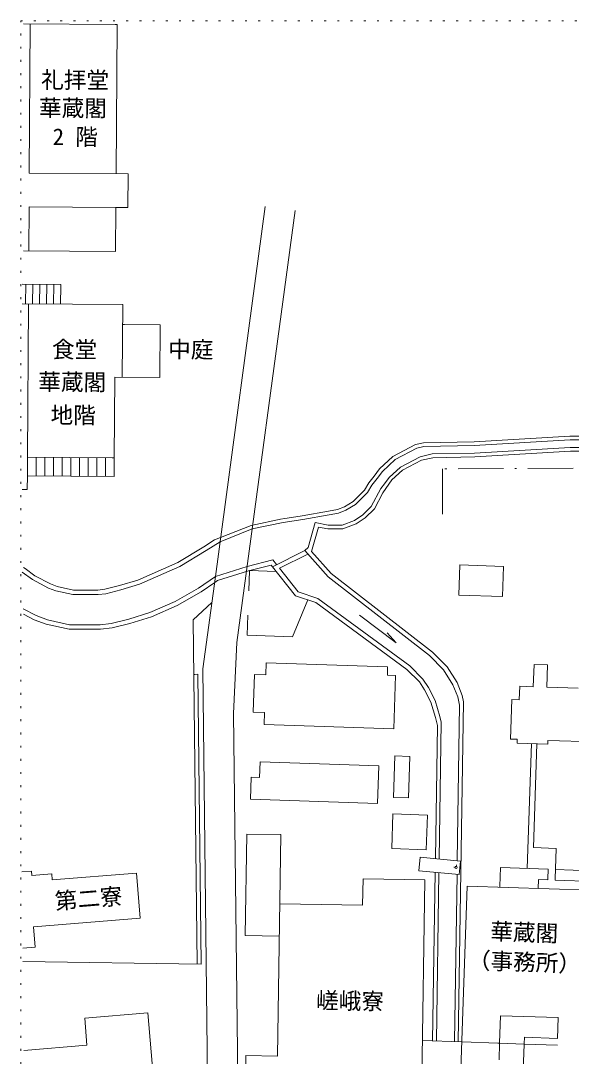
# Model space of a CAD drawing. Units: millimetres, scale not verified. Extents: x 12376 to 409389, y 16384 to 280842.
# Drawn here: x 12376 to 85390, y 143414 to 280842 of the extents above; entities that cross this region are included whole.
import ezdxf
from ezdxf.enums import TextEntityAlignment as Align

# ---------------------------------------------------------------- set-up
doc = ezdxf.new("R2010")
doc.units = ezdxf.units.MM
doc.header["$LTSCALE"] = 1000
for name, pattern in [('DASHED', [7.5, 6, -1.5]), ('DASHED_DOTTED', [9.25, 6, -1.5, 0.25, -1.5]), ('DOTTED', [1.75, 0.25, -1.5])]:
    doc.linetypes.add(name, pattern=pattern)
doc.layers.add('1-0', color=3, linetype='Continuous', lineweight=13)
doc.layers.add('1-1', color=3, linetype='Continuous', lineweight=13)
doc.styles.add('ＭＳ ゴシック', font='')
doc.styles.get('ＭＳ ゴシック').set_extended_font_data('MS Gothic')

msp = doc.modelspace()

# ---------------------------------------------------------------- linework, layer by layer
at = {"layer": '1-0', "color": 4, "linetype": 'DOTTED'}
for p, q in [((12376, 16384), (12376, 280842)), ((12376, 280842), (409389, 280842))]:
    msp.add_line(p, q, dxfattribs=at)
at = {"layer": '1-0'}
for p, q in [((57293, 201955), (62157, 198277)), ((62157, 198277), (60984, 199601))]:
    msp.add_line(p, q, dxfattribs=at)
at = {"layer": '1-0', "color": 2, "linetype": 'DOTTED'}
for p, q in [((69803, 168510), (70396, 168454)), ((70148, 168827), (70086, 168170))]:
    msp.add_line(p, q, dxfattribs=at)
at = {"layer": '1-0', "color": 4}
msp.add_circle((70115, 168480), 150, dxfattribs=at)
at = {"layer": '1-1', "color": 6}
for p, q in [((12743, 280432), (24893, 280354)), ((13516, 260627), (13645, 280432)), ((25144, 280352), (24893, 280354)), ((25144, 280352), (25016, 260545)), ((13516, 260627), (26616, 260542)), ((26587, 256042), (26616, 260542)), ((13487, 256127), (13449, 250284)), ((13487, 256127), (24987, 256053)), ((24949, 250203), (24987, 256053)), ((24987, 256053), (26587, 256042)), ((24949, 250203), (12724, 250282)), ((17676, 245850), (12577, 245883)), ((13048, 245869), (13031, 243301)), ((13974, 245878), (13957, 243290)), ((14899, 245874), (14882, 243280)), ((15825, 245860), (15808, 243270)), ((16750, 245846), (16733, 243260)), ((17674, 245628), (17659, 243250)), ((17676, 245850), (17674, 245628)), ((25904, 243196), (12578, 243283)), ((13404, 243262), (13272, 222912)), ((25904, 243196), (25841, 233527)), ((26138, 240525), (25866, 240527)), ((30886, 240494), (26138, 240525)), ((30841, 233494), (30886, 240494)), ((24841, 233533), (24772, 222828)), ((24841, 233533), (30841, 233494)), ((13272, 222912), (13256, 220431)), ((24520, 222851), (13277, 222923)), ((14406, 220422), (14422, 222904)), ((15556, 220414), (15572, 222896)), ((16706, 220406), (16722, 222887)), ((17856, 220398), (17872, 222879)), ((19006, 220390), (19022, 222870)), ((20156, 220382), (20172, 222862)), ((21306, 220373), (21322, 222853)), ((22456, 220365), (22472, 222845)), ((23605, 220357), (23622, 222836)), ((24520, 222851), (24770, 222849)), ((24755, 220349), (24772, 222828)), ((13244, 218623), (13256, 220431)), ((24755, 220349), (13255, 220423)), ((13244, 218623), (12579, 218628)), ((42625, 205166), (42717, 207867)), ((48417, 199078), (50446, 204003)), ((42425, 199282), (42516, 201952)), ((42425, 199282), (48417, 199078)), ((65345, 169828), (65178, 168036)), ((65345, 169828), (70697, 169330)), ((70697, 169330), (70530, 167538)), ((12507, 167883), (13813, 167991)), ((13863, 167393), (13813, 167991)), ((27716, 167735), (16566, 166814)), ((27716, 167735), (28210, 161755)), ((65178, 168036), (70530, 167538)), ((13863, 167393), (16501, 167611)), ((16566, 166814), (16501, 167611)), ((28210, 161755), (14082, 160588)), ((14303, 157917), (14082, 160588)), ((14303, 157917), (12647, 157781)), ((29249, 149167), (20867, 148474)), ((21163, 144887), (20867, 148474)), ((31843, 117772), (29249, 149167)), ((12785, 144194), (21163, 144887)), ((21163, 144887), (21159, 144935))]:
    msp.add_line(p, q, dxfattribs=at)
at = {"layer": '1-1'}
for p, q in [((44808, 256207), (38194, 207099)), ((48772, 255674), (41049, 198329)), ((85215, 225720), (72503, 224972)), ((88775, 225720), (85215, 225720)), ((65791, 224823), (72503, 224972)), ((65854, 224324), (72523, 224472)), ((85230, 225220), (72523, 224472)), ((85259, 224220), (72564, 223473)), ((88765, 225220), (85230, 225220)), ((88744, 224220), (85259, 224220)), ((65345, 222975), (62731, 221606)), ((66963, 223348), (65345, 222975)), ((67025, 222850), (65520, 222502)), ((72564, 223473), (66963, 223348)), ((72584, 222973), (67025, 222850)), ((85274, 223720), (72584, 222973)), ((88734, 223720), (85274, 223720)), ((62731, 221606), (61237, 220237)), ((65520, 222502), (63021, 221193)), ((61614, 219904), (60394, 218196)), ((61237, 220237), (60615, 219366)), ((63021, 221193), (61614, 219904)), ((60117, 218743), (58872, 216378)), ((60615, 219366), (60117, 218743)), ((60394, 218196), (59279, 216078)), ((58872, 216378), (57752, 215258)), ((59279, 216078), (58071, 214870)), ((56632, 214511), (55014, 213889)), ((57752, 215258), (56632, 214511)), ((58071, 214870), (56863, 214065)), ((50483, 210928), (51404, 214262)), ((50958, 210396), (51858, 213653)), ((53083, 213389), (55107, 213389)), ((55014, 213889), (53147, 213889)), ((56863, 214065), (55107, 213389)), ((36651, 211039), (38072, 211932)), ((38816, 211691), (36966, 210528)), ((38072, 211932), (38869, 212251)), ((33203, 208946), (36651, 211039)), ((36966, 210528), (33481, 208413)), ((50035, 210529), (50483, 210928)), ((53147, 207043), (50035, 210529)), ((53558, 207484), (50958, 210396)), ((27921, 206612), (33203, 208946)), ((42407, 208413), (45803, 209284)), ((45803, 209284), (46297, 208663)), ((13940, 206670), (12571, 207666)), ((12756, 208297), (12943, 208138)), ((12943, 208138), (14259, 207180)), ((33481, 208413), (28129, 206048)), ((45576, 208606), (42572, 207835)), ((48805, 204539), (45576, 208606)), ((46682, 208177), (49164, 205052)), ((70598, 208627), (70462, 204629)), ((76395, 208429), (70598, 208627)), ((76259, 204431), (76395, 208429)), ((16056, 205550), (13940, 206670)), ((14259, 207180), (16303, 206098)), ((25481, 205880), (27921, 206612)), ((35971, 205550), (38199, 207082)), ((38100, 206286), (36290, 205042)), ((38194, 207099), (36543, 194845)), ((53147, 207043), (66589, 196588)), ((66987, 197039), (53558, 207484)), ((17052, 205176), (16056, 205550)), ((16303, 206098), (17223, 205753)), ((19292, 204679), (17052, 205176)), ((17223, 205753), (19358, 205279)), ((19358, 205279), (22615, 205279)), ((22615, 205279), (23538, 205394)), ((23649, 204803), (22653, 204679)), ((23538, 205394), (25481, 205880)), ((25640, 205301), (23649, 204803)), ((28129, 206048), (25640, 205301)), ((32863, 203766), (35971, 205550)), ((36290, 205042), (33135, 203230)), ((49164, 205052), (51778, 204181)), ((22653, 204679), (19292, 204679)), ((29518, 202288), (32863, 203766)), ((35264, 201355), (37713, 203626)), ((51499, 203641), (48805, 204539)), ((63583, 194763), (51499, 203641)), ((51778, 204181), (63975, 195219)), ((76259, 204431), (70462, 204629)), ((14411, 201895), (12707, 202797)), ((14165, 201346), (12759, 202090)), ((29518, 202288), (26700, 201443)), ((33135, 203230), (29726, 201724)), ((15739, 200756), (14165, 201346)), ((15910, 201333), (14411, 201895)), ((18787, 200079), (15739, 200756)), ((18853, 200679), (15910, 201333)), ((22902, 200679), (18853, 200679)), ((24384, 200864), (22902, 200679)), ((26700, 201443), (24384, 200864)), ((26859, 200864), (24495, 200273)), ((29726, 201724), (26859, 200864)), ((35264, 201355), (35787, 155636)), ((22939, 200079), (18787, 200079)), ((24495, 200273), (22939, 200079)), ((41049, 198329), (40612, 188883)), ((66589, 196588), (68456, 194721)), ((68929, 195097), (66987, 197039)), ((44889, 194042), (44944, 195641)), ((61034, 195093), (44944, 195641)), ((63975, 195219), (65718, 193477)), ((80351, 192458), (80451, 195406)), ((82250, 195344), (80451, 195406)), ((82150, 192397), (82250, 195344)), ((35473, 194099), (35348, 194098)), ((35850, 194103), (35473, 194099)), ((35850, 194103), (36290, 155629)), ((36543, 194845), (38362, 35732)), ((43220, 189096), (43390, 194093)), ((43390, 194093), (44889, 194042)), ((60997, 193994), (61034, 195093)), ((62096, 193956), (60997, 193994)), ((61855, 186860), (62096, 193956)), ((65252, 193094), (63583, 194763)), ((68456, 194721), (69701, 192730)), ((70240, 192999), (68929, 195097)), ((65945, 192055), (65252, 193094)), ((65718, 193477), (66465, 192356)), ((69701, 192730), (70323, 191112)), ((70899, 191286), (70240, 192999)), ((78552, 192520), (78490, 190721)), ((80351, 192458), (78552, 192520)), ((66775, 190393), (65945, 192055)), ((66465, 192356), (67336, 190614)), ((70572, 189992), (70323, 191112)), ((71079, 190474), (70899, 191286)), ((82150, 192397), (86322, 192255)), ((67375, 188357), (66775, 190393)), ((67336, 190614), (67958, 188498)), ((77312, 185509), (77491, 190755)), ((78490, 190721), (77491, 190755)), ((41599, 102478), (40612, 188883)), ((44719, 189045), (43220, 189096)), ((44665, 187446), (44719, 189045)), ((67631, 187292), (67375, 188357)), ((68138, 187749), (67957, 188499)), ((61855, 186860), (44665, 187446)), ((78212, 185479), (77312, 185509)), ((78212, 185479), (78195, 184973)), ((82266, 184834), (78195, 184973)), ((80094, 184908), (79529, 168332)), ((80374, 171106), (80843, 184883)), ((82266, 184834), (82272, 185013)), ((82283, 185334), (82272, 185013)), ((94698, 184911), (82283, 185334)), ((61801, 177776), (61988, 183273)), ((63987, 183204), (61988, 183273)), ((63800, 177708), (63987, 183204)), ((44046, 180413), (44117, 182512)), ((59871, 181976), (44117, 182512)), ((59701, 176979), (59871, 181976)), ((42848, 177552), (42946, 180451)), ((44046, 180413), (42946, 180451)), ((42848, 177552), (59701, 176979)), ((61570, 170985), (61727, 175582)), ((66324, 175425), (61727, 175582)), ((66167, 170828), (66324, 175425)), ((66167, 170828), (61570, 170985)), ((80374, 171106), (83405, 171003)), ((83405, 171003), (83268, 166965)), ((76009, 168453), (75924, 165970)), ((82315, 168238), (76009, 168453)), ((82315, 168238), (82272, 166965)), ((83310, 168204), (87971, 168046)), ((81029, 166881), (80988, 165682)), ((82268, 166839), (81029, 166881)), ((82268, 166839), (82272, 166965)), ((83262, 166805), (83268, 166965)), ((83262, 166805), (88823, 166616)), ((70686, 139387), (71592, 166002)), ((87883, 165447), (71592, 166002)), ((75924, 165970), (75920, 165854)), ((76009, 148802), (75886, 145184)), ((83641, 148542), (76009, 148802)), ((83641, 148542), (83547, 145786)), ((79135, 145060), (79165, 145935)), ((83547, 145786), (79165, 145935)), ((70853, 145315), (65639, 145493)), ((75886, 145170), (75809, 142930)), ((75886, 145184), (75886, 145170)), ((78883, 137667), (79133, 145009)), ((79133, 145009), (79135, 145060))]:
    msp.add_line(p, q, dxfattribs=at)
at = {"layer": '1-1', "color": 2}
for p, q in [((61746, 223009), (64749, 224582)), ((62035, 222596), (64924, 224110)), ((64749, 224582), (65791, 224823)), ((65854, 224324), (64924, 224110)), ((59957, 221370), (61746, 223009)), ((59258, 220391), (59957, 221370)), ((60334, 221036), (62035, 222596)), ((58541, 219494), (59258, 220391)), ((58952, 219208), (59657, 220090)), ((59657, 220090), (60334, 221036)), ((56446, 217024), (57977, 218555)), ((57977, 218555), (58541, 219494)), ((58952, 219208), (58374, 218245)), ((58374, 218245), (56756, 216627)), ((53179, 215749), (54378, 215989)), ((54378, 215989), (55294, 216333)), ((55512, 215880), (54516, 215507)), ((55294, 216333), (56446, 217024)), ((56756, 216627), (55512, 215880)), ((42919, 213871), (47069, 214752)), ((47122, 214760), (49707, 215130)), ((49786, 214636), (47173, 214262)), ((49707, 215130), (53179, 215749)), ((53271, 215258), (49786, 214636)), ((54516, 215507), (53271, 215258)), ((47173, 214262), (43065, 213391)), ((53136, 213889), (51404, 214262)), ((51858, 213653), (53083, 213389)), ((70572, 189992), (70262, 169373)), ((71079, 190474), (70400, 145336)), ((67631, 187292), (67365, 169641)), ((68138, 187749), (67865, 169595)), ((63800, 177708), (61801, 177776)), ((42155, 159441), (42357, 172895)), ((46857, 172827), (42357, 172895)), ((46414, 143447), (46857, 172827)), ((67338, 167834), (67001, 145449)), ((67838, 167788), (67501, 145424)), ((57770, 166962), (57717, 163463)), ((65969, 166839), (57770, 166962)), ((65490, 135059), (65969, 166839)), ((70235, 167572), (69901, 145394)), ((46718, 163629), (57717, 163463)), ((42155, 159441), (46654, 159373)), ((36290, 155629), (12651, 155985)), ((79101, 145035), (75907, 145143)), ((42152, 139311), (42215, 143510)), ((46414, 143447), (42215, 143510))]:
    msp.add_line(p, q, dxfattribs=at)
at = {"layer": '1-1', "linetype": 'DASHED_DOTTED'}
for p, q in [((85633, 221481), (68299, 221352)), ((68299, 221352), (68332, 214636))]:
    msp.add_line(p, q, dxfattribs=at)
at = {"layer": '1-1', "color": 2, "linetype": 'DASHED'}
for p, q in [((43065, 213391), (38816, 211691)), ((38869, 212251), (42919, 213871)), ((75666, 145151), (70914, 145313)), ((83551, 144883), (79101, 145035))]:
    msp.add_line(p, q, dxfattribs=at)
at = {"layer": '1-1', "linetype": 'DASHED'}
for p, q in [((50035, 210529), (45752, 208383)), ((46682, 208177), (50447, 210064)), ((38199, 207082), (42407, 208413)), ((42572, 207835), (38466, 206537)), ((38466, 206537), (38100, 206286)), ((70914, 145313), (70853, 145315)), ((75907, 145143), (75666, 145151))]:
    msp.add_line(p, q, dxfattribs=at)
at = {"layer": '1-1', "color": 4}
msp.add_line((42717, 207867), (46257, 207746), dxfattribs=at)

# ---------------------------------------------------------------- texts
at = {"layer": '1-1', "style": 'ＭＳ ゴシック'}
for s, rotation, p in [('礼拝堂', 359.602, (15078, 271254)), ('華蔵閣', 359.602, (14791, 267523)), ('2 階', 359.602, (16609, 263696)), ('食堂', 359.602, (16513, 235473)), ('中庭', 359.602, (31916, 235473)), ('華蔵閣', 359.602, (14696, 231168)), ('地階', 359.602, (16322, 226767)), ('第二寮', 4.722, (17041, 162233)), ('華蔵閣', 358.05, (74598, 158254)), ('（事務所）', 358.05, (71632, 154427)), ('嵯峨寮', 359.137, (51533, 149079))]:
    msp.add_text(s, height=2199, rotation=rotation, dxfattribs=at).set_placement(p, align=Align.BOTTOM_LEFT)

doc.saveas('drawing.dxf')
